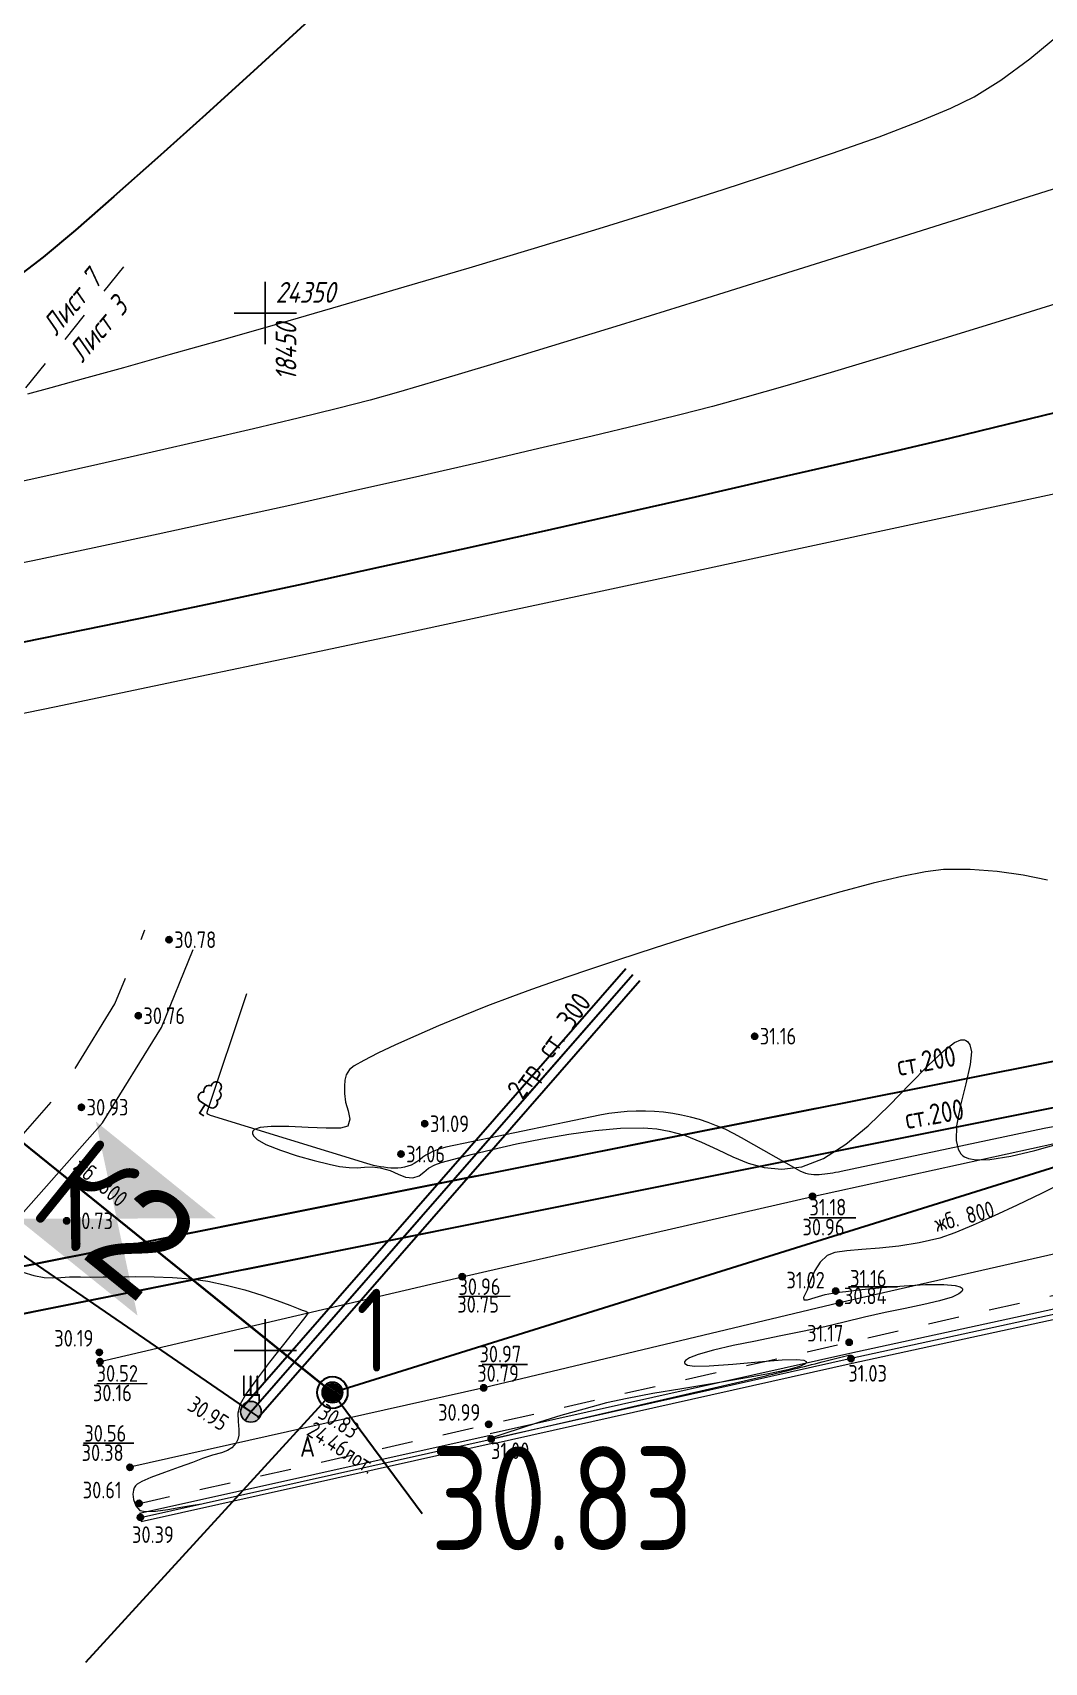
# Model space of a CAD drawing. Header units: metres. Extents: x -149473 to 83396, y -14167 to 104709.
# Drawn here: x -4536.66 to -4512.29, y 42461.2 to 42500.49 of the extents above; entities that cross this region are included whole.
import ezdxf
from ezdxf.enums import TextEntityAlignment as Align

# ---------------------------------------------------------------- set-up
doc = ezdxf.new("R2010")
doc.units = ezdxf.units.M
for name, pattern in [('g5_01_5x1_5', [1.5, 0.75, -0.75]), ('g5_05x2', [3.5, 2.5, -1]), ('осеваяX2', [4, 2.5, -0.5, 0.5, -0.5])]:
    doc.linetypes.add(name, pattern=pattern)
for name, color, linetype, transparency in [('02_Сетка', 7, 'Continuous', 0.6), ('10_Границы покрытий и угодий', 7, 'Continuous', 0.6), ('13_Растительность', 7, 'Continuous', 0.6), ('14_Ограждения', 7, 'Continuous', 0.6), ('19_Горизонтали', 7, 'Continuous', 0.6), ('30_Канализация', 7, 'Continuous', 0.6), ('31_Водопровод', 7, 'Continuous', 0.6), ('32_Теплосеть', 7, 'Continuous', 0.6), ('44_Крышки колодцев', 7, 'Continuous', 0.6), ('45_Номера колодцев', 7, 'Continuous', 0.6), ('61_Отметки высоты поверхности', 7, 'Continuous', 0.6)]:
    doc.layers.add(name, color=color, linetype=linetype, transparency=transparency)
for name, color, linetype in [('rastr', 7, 'Continuous'), ('Viewport2ForCustomObjects_0', 7, 'Continuous'), ('Сетка', 7, 'Continuous')]:
    doc.layers.add(name, color=color, linetype=linetype)
for name, color, linetype, lineweight in [('Сети_В1', 130, 'Continuous', 30), ('Сети_Горизонтали.Вспомогательные', 1, 'Continuous', 9), ('Сети_Горизонтали.Основные', 1, 'Continuous', 30), ('Сети_К2', 40, 'Continuous', 30), ('Сети_К2.Метки', 40, 'Continuous', 30), ('Сети_Т', 1, 'Continuous', 30), ('Сети_Трасса', 1, 'осеваяX2', 30)]:
    doc.layers.add(name, color=color, linetype=linetype, lineweight=lineweight)
doc.styles.add('CustomTextStyle116', font='GOST_0.TTF', dxfattribs={"height": 4})
doc.styles.add('CustomTextStyle124', font='GOST_0.TTF', dxfattribs={"height": 5})
doc.styles.add('CustomTextStyle125', font='arial.ttf', dxfattribs={"height": 5})
doc.styles.add('LIKE11', font='GOST_0.TTF')
doc.styles.add('LIKE17', font='GOST_0.TTF')
doc.styles.add('LIKE32', font='GOST_0.TTF')
doc.styles.add('Line_GUGK', font='GOST_0.TTF')
doc.styles.get("Standard").update_dxf_attribs({"font": 'GOST_0.TTF'})
doc.linetypes.add('g5_121_t', pattern='A,4,-0.4,["Т",Line_GUGK,S=1,R=0,X=0,Y=-0.5],-1.2,12', length=17.6)
doc.linetypes.add('g5_122_kl', pattern='A,1,-1,1.5,-0.4,["Кл",Line_GUGK,S=1,R=0,X=0,Y=-0.5],-2.4,1.5,-1,4,-1,4,-1,3', length=21.8)
doc.linetypes.add('g5_122_v', pattern='A,1,-1,1.5,-0.4,["В",Line_GUGK,S=1,R=0,X=0,Y=-0.5],-1.5,1.5,-1,4,-1,4,-1,3', length=20.9)
doc.linetypes.add('g5_472', pattern='A,0,-4,[25,GUGK_2005.shx,S=0.4,R=0,X=0,Y=-0.2],0', length=4)
doc.linetypes.add('g5_474_1a', pattern='A,1,-0.25,[28,GUGK_2005.shx,S=1,R=0,X=0,Y=0],-0.25,1', length=2.5)

# ---------------------------------------------------------------- blocks, each defined once
blk = doc.blocks.new('g5_117t')
h = blk.add_hatch(color=255)
h.paths.add_polyline_path([(-0.038, -0.038), (-0.461, -0.038, 0.367426), (-0.038, -0.461)])
h.paths.add_polyline_path([(0.037, -0.461, 0.367426), (0.461, -0.038), (0.037, -0.038)])
h.paths.add_polyline_path([(0.461, 0.037, 0.921954), (-0.461, 0.037)])
at = {"color": 0}
for points in [[(-0.5, 0), (0.5, 0)], [(0, -0.5), (0, 0)]]:
    blk.add_lwpolyline(points, dxfattribs=at)
blk.add_circle((0, 0), 0.5, dxfattribs=at)
blk = doc.blocks.new('g5_388_1')
at = {"color": 0}
blk.add_lwpolyline([(0, 0.497), (0.257, 0.497, 0.798042), (0.365, 0.973, 0.636328), (0.231, 1.405, 0.533064), (0, 1.75, 0.533064), (-0.231, 1.405, 0.636328), (-0.365, 0.973, 0.798042), (-0.257, 0.497)], format="xyb", dxfattribs=at)
for points in [[(0, 0.497), (-0.257, 0.497)], [(0.25, 0), (0, 0), (0, 0.497)]]:
    blk.add_lwpolyline(points, dxfattribs=at)
blk = doc.blocks.new('g5_012')
at = {"color": 92}
for points in [[(0, -1.5), (0, 1.5)], [(-1.5, 0), (1.5, 0)]]:
    blk.add_lwpolyline(points, dxfattribs=at)
blk = doc.blocks.new('g5_330')
blk.add_hatch(color=0).paths.add_polyline_path([(0.15, 0, 1), (-0.15, 0, 1)])
at = {"color": 0}
blk.add_circle((0, 0), 0.15, dxfattribs=at)
blk = doc.blocks.new('g5_117kl')
h = blk.add_hatch(color=255)
h.paths.add_polyline_path([(0.418, 0.198, 0.633652), (-0.418, 0.198)])
h.paths.add_polyline_path([(-0.446, 0.122, 0.067116), (-0.463, 0, 0.067116), (-0.446, -0.122), (0.446, -0.122, 0.067116), (0.463, 0, 0.067116), (0.446, 0.122)])
h.paths.add_polyline_path([(-0.418, -0.198, 0.633652), (0.418, -0.198)])
at = {"color": 0}
for p, q in [((-0.474, 0.16), (0.474, 0.16)), ((-0.474, -0.16), (0.474, -0.16))]:
    blk.add_line(p, q, dxfattribs=at)
blk.add_circle((0, 0), 0.5, dxfattribs=at)
blk = doc.blocks.new('CustomObjectsInViewport2_0')
at = {"linetype": 'Continuous'}
blk.add_line((3055.514, 1313.069), (3029.15, 1307.797), dxfattribs=at)
at = {"layer": 'Сети_В1'}
blk.add_line((3030.475, 1310.349), (3068.583, 1317.937), dxfattribs=at)
at = {"layer": 'Сети_Горизонтали.Вспомогательные', "color": 42, "flags": 128}
for points, elevation in [([(3030.586, 1352.379), (3031.723, 1352.683), (3033.282, 1353.11), (3035.215, 1353.646), (3037.47, 1354.28), (3039.999, 1354.997), (3042.751, 1355.786), (3045.677, 1356.634), (3048.727, 1357.526), (3051.85, 1358.452), (3054.998, 1359.397), (3058.12, 1360.35), (3061.166, 1361.297), (3064.087, 1362.225), (3066.833, 1363.122), (3069.353, 1363.975), (3071.598, 1364.77), (3073.519, 1365.496), (3075.065, 1366.138), (3076.186, 1366.686), (3077.467, 1367.49), (3078.869, 1368.53), (3080.363, 1369.759)], 28.5), ([(3083.289, 1363.28), (3079.079, 1361.948), (3074.853, 1360.613), (3070.678, 1359.298), (3066.62, 1358.025), (3062.745, 1356.814), (3059.12, 1355.688), (3055.812, 1354.667), (3052.888, 1353.774), (3050.413, 1353.029), (3048.455, 1352.455), (3047.079, 1352.074), (3045.508, 1351.672), (3043.618, 1351.207), (3041.464, 1350.691), (3039.101, 1350.137), (3036.585, 1349.557), (3033.97, 1348.966), (3031.312, 1348.374), (3028.665, 1347.795)], 29), ([(3080.376, 1356.787), (3077.39, 1355.861), (3074.515, 1354.977), (3071.802, 1354.152), (3069.3, 1353.402), (3067.061, 1352.744), (3065.135, 1352.194), (3063.572, 1351.768), (3062.001, 1351.366), (3060.051, 1350.885), (3057.772, 1350.337), (3055.214, 1349.733), (3052.43, 1349.086), (3049.469, 1348.407), (3046.382, 1347.707), (3043.221, 1347), (3040.035, 1346.297), (3036.875, 1345.609), (3033.793, 1344.949), (3030.838, 1344.328), (3028.063, 1343.758)], 29.5), ([(3081.881, 1347.948), (3077.545, 1347.01), (3072.904, 1346.009), (3068.046, 1344.962), (3063.059, 1343.891), (3058.032, 1342.813), (3053.053, 1341.749), (3048.21, 1340.716), (3043.591, 1339.736), (3039.284, 1338.826), (3035.377, 1338.006), (3031.96, 1337.295), (3029.118, 1336.713)], 30.5), ([(3030.358, 1310.03), (3030.883, 1309.869), (3031.387, 1309.781), (3031.799, 1309.761), (3032.184, 1309.778), (3032.606, 1309.804), (3033.132, 1309.807), (3033.597, 1309.803), (3034.22, 1309.81), (3034.965, 1309.819), (3035.795, 1309.821), (3036.675, 1309.809), (3037.57, 1309.774), (3038.443, 1309.707), (3039.258, 1309.6), (3040.153, 1309.416), (3041.039, 1309.18), (3041.873, 1308.92), (3042.61, 1308.664), (3043.207, 1308.44), (3043.62, 1308.277), (3043.803, 1308.203), (3043.99, 1308.152), (3044.097, 1308.075), (3043.938, 1307.845), (3043.509, 1307.3), (3042.91, 1306.548), (3042.242, 1305.7), (3041.603, 1304.866), (3041.095, 1304.154), (3040.817, 1303.674), (3040.717, 1303.237), (3040.725, 1302.834), (3040.762, 1302.46), (3040.758, 1302.178), (3040.708, 1301.973), (3040.643, 1301.84), (3040.6, 1301.774), (3040.539, 1301.697), (3040.414, 1301.569), (3040.213, 1301.434), (3039.919, 1301.322), (3039.496, 1301.216), (3039.001, 1301.048), (3038.524, 1300.865), (3037.881, 1300.638), (3037.176, 1300.387), (3036.514, 1300.133), (3036.088, 1299.941), (3035.864, 1299.81), (3035.773, 1299.731), (3035.747, 1299.695), (3035.721, 1299.64), (3035.683, 1299.524), (3035.657, 1299.335), (3035.679, 1299.076), (3035.79, 1298.777), (3035.984, 1298.553), (3036.267, 1298.494), (3036.748, 1298.521), (3037.344, 1298.604), (3037.969, 1298.711), (3038.538, 1298.812), (3038.968, 1298.877)], 30.5), ([(3080.63, 1314.418), (3079.42, 1313.833), (3078.245, 1313.269), (3077.138, 1312.749), (3076.129, 1312.297), (3075.248, 1311.934), (3074.525, 1311.683), (3073.527, 1311.443), (3072.545, 1311.29), (3071.613, 1311.197), (3070.767, 1311.134), (3070.042, 1311.072), (3069.472, 1310.982), (3069.093, 1310.834), (3068.757, 1310.514), (3068.505, 1310.12), (3068.324, 1309.72), (3068.202, 1309.382), (3068.129, 1309.174), (3068.034, 1308.98), (3067.964, 1308.814), (3067.978, 1308.699), (3068.154, 1308.708), (3068.522, 1308.814), (3069.006, 1308.952), (3069.533, 1309.056), (3069.992, 1309.112), (3070.767, 1309.199), (3071.743, 1309.295), (3072.805, 1309.382), (3073.838, 1309.439), (3074.727, 1309.445), (3075.258, 1309.4), (3075.512, 1309.33), (3075.599, 1309.263), (3075.615, 1309.224), (3075.615, 1309.182), (3075.579, 1309.102), (3075.442, 1308.985), (3075.117, 1308.835), (3074.518, 1308.654), (3073.749, 1308.473), (3072.858, 1308.287), (3071.89, 1308.089), (3070.895, 1307.872), (3069.918, 1307.632), (3068.984, 1307.405), (3067.916, 1307.175), (3066.781, 1306.946), (3065.644, 1306.718), (3064.57, 1306.494), (3063.626, 1306.275), (3062.878, 1306.064), (3062.463, 1305.901), (3062.282, 1305.783), (3062.231, 1305.707), (3062.228, 1305.67), (3062.248, 1305.626), (3062.365, 1305.56), (3062.709, 1305.51), (3063.417, 1305.515), (3064.558, 1305.596), (3065.797, 1305.711), (3066.935, 1305.803), (3067.638, 1305.823), (3067.978, 1305.789), (3068.092, 1305.736), (3068.11, 1305.699), (3068.102, 1305.667), (3068.027, 1305.599), (3067.772, 1305.49), (3067.202, 1305.333), (3066.19, 1305.12), (3064.937, 1304.893), (3063.539, 1304.658), (3062.097, 1304.419), (3060.707, 1304.182), (3059.467, 1303.952), (3058.476, 1303.733), (3057.379, 1303.439), (3056.277, 1303.12), (3055.234, 1302.801), (3054.311, 1302.507), (3053.573, 1302.265), (3053.084, 1302.1), (3052.905, 1302.038), (3052.87, 1301.983), (3052.885, 1301.985)], 31), ([(3079.713, 1328.939), (3078.545, 1329.168), (3077.285, 1329.351), (3075.987, 1329.454), (3074.708, 1329.442), (3073.84, 1329.333), (3072.696, 1329.106), (3071.321, 1328.78), (3069.76, 1328.369), (3068.059, 1327.892), (3066.263, 1327.365), (3064.418, 1326.803), (3062.569, 1326.225), (3060.762, 1325.646), (3059.043, 1325.084), (3057.455, 1324.555), (3056.046, 1324.075), (3054.861, 1323.662), (3053.944, 1323.331), (3052.741, 1322.874), (3051.541, 1322.395), (3050.379, 1321.91), (3049.288, 1321.436), (3048.302, 1320.99), (3047.455, 1320.587), (3046.78, 1320.245), (3046.311, 1319.979), (3046.082, 1319.805), (3045.925, 1319.544), (3045.863, 1319.285), (3045.851, 1318.997), (3045.843, 1318.65), (3045.901, 1318.238), (3046.031, 1317.81), (3046.106, 1317.408), (3046.002, 1317.078), (3045.654, 1316.979), (3044.972, 1316.97), (3044.094, 1317.009), (3043.16, 1317.053), (3042.309, 1317.057), (3041.78, 1317.004), (3041.52, 1316.917), (3041.427, 1316.83), (3041.409, 1316.778), (3041.409, 1316.721), (3041.458, 1316.607), (3041.64, 1316.432), (3042.051, 1316.197), (3042.757, 1315.912), (3043.574, 1315.649), (3044.394, 1315.423), (3045.11, 1315.247), (3045.612, 1315.136), (3046.07, 1315.075), (3046.46, 1315.073), (3046.816, 1315.095), (3047.175, 1315.106), (3047.571, 1315.07), (3048.045, 1314.937), (3048.433, 1314.763), (3048.781, 1314.623), (3049.135, 1314.59), (3049.44, 1314.686), (3049.663, 1314.855), (3049.888, 1315.048), (3050.197, 1315.217), (3050.509, 1315.315), (3051.107, 1315.484), (3051.943, 1315.704), (3052.966, 1315.955), (3054.126, 1316.218), (3055.374, 1316.471), (3056.659, 1316.695), (3057.931, 1316.87), (3059.141, 1316.976), (3060.239, 1316.993), (3060.239, 1316.993), (3060.463, 1316.982), (3060.893, 1316.941), (3061.494, 1316.837), (3062.226, 1316.635), (3063.053, 1316.31), (3063.817, 1315.948), (3064.55, 1315.591), (3065.288, 1315.285), (3066.066, 1315.074), (3066.918, 1315.001), (3067.878, 1315.111), (3068.927, 1315.508), (3070, 1316.202), (3071.07, 1317.096), (3072.106, 1318.092), (3073.081, 1319.093), (3073.965, 1320.003), (3074.729, 1320.723), (3075.235, 1321.099), (3075.543, 1321.23), (3075.711, 1321.234), (3075.783, 1321.209), (3075.863, 1321.156), (3075.976, 1321.002), (3076.046, 1320.663), (3075.995, 1320.049), (3075.785, 1319.107), (3075.524, 1318.08), (3075.332, 1317.083), (3075.309, 1316.387), (3075.408, 1315.963), (3075.545, 1315.741), (3075.637, 1315.651), (3075.714, 1315.598), (3075.906, 1315.517), (3076.285, 1315.456), (3076.935, 1315.475), (3077.94, 1315.633), (3079.099, 1315.907), (3080.352, 1316.261)], 31)]:
    blk.add_lwpolyline(points, dxfattribs=dict(at, elevation=elevation))
at = {"layer": 'Сети_Горизонтали.Основные', "color": 40, "flags": 128}
for points, elevation in [([(3044.297, 1370.517), (3041.662, 1368.111), (3039.163, 1365.842), (3036.841, 1363.751), (3034.735, 1361.88), (3032.883, 1360.271), (3031.326, 1358.967), (3030.103, 1358.01)], 28), ([(3080.065, 1351.463), (3078.878, 1351.162), (3077.166, 1350.746), (3074.986, 1350.226), (3072.396, 1349.619), (3069.454, 1348.936), (3066.217, 1348.191), (3062.743, 1347.4), (3059.09, 1346.574), (3055.315, 1345.728), (3051.475, 1344.876), (3047.629, 1344.031), (3043.833, 1343.207), (3040.146, 1342.418), (3036.625, 1341.677), (3033.328, 1340.999), (3030.313, 1340.396)], 30)]:
    blk.add_lwpolyline(points, dxfattribs=dict(at, elevation=elevation))
at = {"layer": 'Сети_К2'}
blk.add_line((3044.682, 1304.706), (3025.064, 1320.537), dxfattribs=at)
at = {"layer": 'Сети_К2', "linetype": 'Continuous'}
for start, end in [(0, 180), (180, 0)]:
    blk.add_arc((3045.266, 1304.235), 0.75, start, end, dxfattribs=at)
at = {"layer": 'Сети_К2.Метки', "color": 7, "linetype": 'Continuous', "true_color": 0xffffff}
blk.add_solid([(3033.87, 1317.299, 27.261), (3039.658, 1312.629, 27.261), (3035.877, 1307.943, 27.261), (3030.089, 1312.614, 27.261)], dxfattribs=at)
at = {"layer": 'Сети_Т', "linetype": 'Continuous'}
for p, q in [((3045.524, 1308.784), (3059.393, 1324.679)), ((3046.202, 1308.192), (3060.071, 1324.088)), ((3041.001, 1303.601), (3045.524, 1308.784)), ((3041.679, 1303.009), (3046.202, 1308.192))]:
    blk.add_line(p, q, dxfattribs=at)
at = {"layer": 'Сети_Трасса', "ltscale": 5, "flags": 128}
for points in [[(3045.266, 1304.235), (3024.481, 1321.008), (2949.954, 1381.6), (2816.617, 1488.592), (2738.008, 1530.067), (2660.178, 1571.132), (2652.262, 1575.729), (2565.789, 1625.953)], [(3041.34, 1303.305), (3059.732, 1324.383)], [(3020.323, 1308.327), (3068.583, 1317.937)], [(3021.417, 1306.25), (3055.567, 1313.08)]]:
    blk.add_lwpolyline(points, dxfattribs=at)
at = {"layer": 'Сети_К2.Метки', "linetype": 'Continuous'}
for s, style, p in [('К', 'CustomTextStyle124', (3030.539, 1312.893, 27.261)), ('2', 'CustomTextStyle125', (3033.041, 1310.875, 27.261))]:
    blk.add_text(s, height=5, rotation=321.09826, dxfattribs=dict(at, style=style)).set_placement(p)
at = {"layer": 'Сети_К2.Метки', "linetype": 'Continuous', "style": 'CustomTextStyle116'}
blk.add_text('1', height=4, dxfattribs=at).set_placement((3046.408, 1305.235, 30.609))

msp = doc.modelspace()

# ---------------------------------------------------------------- linework, layer by layer
at = {"layer": '10_Границы покрытий и угодий', "color": 7, "linetype": 'Continuous', "lineweight": 20, "flags": 128}
for points in [[(-4549.618, 42492.403), (-4552.496, 42488.829), (-4555.133, 42484.467), (-4552.617, 42478.593), (-4549.578, 42474.253), (-4540.273, 42469.97), (-4537.434, 42471.429), (-4534.979, 42474.211), (-4533.557, 42476.506), (-4532.794, 42478.388)], [(-4535.034, 42468.456), (-4526.312, 42470.499), (-4517.875, 42472.437), (-4509.08, 42474.362), (-4504.889, 42475.333)], [(-4499.145, 42471.361), (-4500.794, 42472.815), (-4501.224, 42473.082), (-4502.215, 42473.177), (-4503.966, 42472.887), (-4508.426, 42471.873), (-4517.225, 42469.869), (-4525.792, 42467.823), (-4534.316, 42465.907)]]:
    msp.add_lwpolyline(points, dxfattribs=at)
at = {"layer": '10_Границы покрытий и угодий', "color": 7, "linetype": 'g5_05x2', "lineweight": 20, "flags": 128}
msp.add_lwpolyline([(-4548.644, 42491.619), (-4551.47, 42488.11), (-4553.731, 42484.369), (-4551.519, 42479.204), (-4548.748, 42475.247), (-4540.303, 42471.36), (-4538.215, 42472.433), (-4535.986, 42474.959), (-4534.675, 42477.074), (-4533.953, 42478.857)], dxfattribs=at)
at = {"layer": '10_Границы покрытий и угодий', "color": 7, "linetype": 'g5_01_5x1_5', "lineweight": 20, "flags": 128}
msp.add_lwpolyline([(-4534.095, 42465.037), (-4525.674, 42466.943), (-4516.992, 42468.922), (-4508.683, 42470.835), (-4503.646, 42471.996), (-4501.819, 42472.285), (-4501.602, 42472.232), (-4501.377, 42472.117), (-4499.738, 42470.728), (-4499.997, 42470.397)], dxfattribs=at)
at = {"layer": '14_Ограждения', "color": 7, "linetype": 'Continuous', "lineweight": 20, "flags": 128}
for points in [[(-4499.916, 42470.491), (-4501.686, 42472.022), (-4503.416, 42471.652), (-4508.622, 42470.468), (-4516.974, 42468.649), (-4525.642, 42466.71)], [(-4500.079, 42470.302), (-4501.755, 42471.752), (-4503.362, 42471.408), (-4508.568, 42470.224), (-4516.92, 42468.405), (-4525.587, 42466.466)], [(-4534.084, 42464.799), (-4525.636, 42466.685)], [(-4534.041, 42464.604), (-4525.593, 42466.49)]]:
    msp.add_lwpolyline(points, dxfattribs=at)
at = {"layer": '14_Ограждения', "color": 7, "linetype": 'g5_474_1a', "lineweight": 20, "flags": 128}
msp.add_lwpolyline([(-4499.997, 42470.397), (-4501.72, 42471.887), (-4503.389, 42471.53), (-4508.595, 42470.346), (-4516.947, 42468.527), (-4525.614, 42466.588)], dxfattribs=at)
at = {"layer": '14_Ограждения', "color": 7, "linetype": 'g5_472', "lineweight": 20, "flags": 128}
msp.add_lwpolyline([(-4534.062, 42464.701), (-4525.614, 42466.588)], dxfattribs=at)
at = {"layer": '19_Горизонтали', "color": 32, "linetype": 'Continuous', "lineweight": 20, "elevation": 15.5, "flags": 128}
for points in [[(-4505.48, 42475.493), (-4508.102, 42474.942, -0.001026), (-4510.198, 42474.506), (-4510.198, 42474.506, 0.001315), (-4512.293, 42474.069), (-4517.187, 42473.034, -0.03054), (-4517.713, 42472.956), (-4517.713, 42472.956, -0.152411), (-4518.21, 42473.066), (-4519.584, 42473.85, 0.182903), (-4523, 42474.391), (-4526.704, 42473.622, 0.119451), (-4527.326, 42473.327), (-4527.335, 42473.32, -0.180396), (-4527.943, 42473.116), (-4527.943, 42473.116, -0.06634), (-4528.613, 42473.228), (-4532.376, 42474.386, -0.069904), (-4532.44, 42474.416), (-4532.44, 42474.416, -0.341796), (-4532.458, 42474.469), (-4531.498, 42477.326)], [(-4525.618, 42466.611), (-4525.623, 42466.598, 0.600125), (-4525.615, 42466.588), (-4519, 42468.115, 0.006226), (-4517.642, 42468.446), (-4516.965, 42468.62)]]:
    msp.add_lwpolyline(points, format="xyb", dxfattribs=at)
at = {"layer": '30_Канализация', "color": 42, "linetype": 'g5_122_kl', "lineweight": 30, "flags": 128}
for points in [[(-4765.468, 42700.816), (-4769.176, 42628.569), (-4721.982, 42601.158), (-4643.763, 42559.888), (-4577.094, 42506.392), (-4539.83, 42476.096), (-4529.438, 42467.71), (-4503.813, 42475.716), (-4460.379, 42527.88), (-4434.118, 42524.323), (-4423.121, 42522.263), (-4413.186, 42519.778)], [(-4529.438, 42467.71), (-4535.382, 42461.205)], [(-4529.438, 42467.71), (-4527.275, 42464.795)]]:
    msp.add_lwpolyline(points, dxfattribs=at)
at = {"layer": '31_Водопровод', "color": 94, "linetype": 'g5_122_v', "lineweight": 30, "flags": 128}
for points in [[(-4541.909, 42469.756), (-4508.274, 42476.453), (-4505.251, 42477.224), (-4499.427, 42483.217), (-4495.945, 42487.863), (-4480.552, 42506.444), (-4472.076, 42516.787), (-4470.257, 42518.938), (-4475.966, 42523.487)], [(-4541.363, 42468.717), (-4504.319, 42476.126), (-4498.416, 42482.27), (-4491.767, 42476.305)]]:
    msp.add_lwpolyline(points, dxfattribs=at)
at = {"layer": '32_Теплосеть', "color": 5, "linetype": 'g5_121_t', "lineweight": 30, "flags": 128}
msp.add_lwpolyline([(-4618.389, 42537.549), (-4604.403, 42525.957), (-4585.06, 42509.978), (-4583.348, 42508.568), (-4568.651, 42496.425), (-4562.141, 42491.142), (-4551.855, 42482.718), (-4545.593, 42477.681), (-4540.603, 42473.562), (-4531.401, 42467.245), (-4522.205, 42477.784)], dxfattribs=at)
at = {"layer": '61_Отметки высоты поверхности', "flags": 128}
for points in [[(-4517.955, 42471.917), (-4516.834, 42471.92)], [(-4517.01, 42470.254), (-4515.826, 42470.254)], [(-4526.347, 42470.023), (-4525.153, 42470.033)], [(-4525.829, 42468.383), (-4524.742, 42468.383)], [(-4535.112, 42467.922), (-4533.901, 42467.928)], [(-4535.435, 42466.492), (-4534.22, 42466.485)]]:
    msp.add_lwpolyline(points, dxfattribs=at)
at = {"layer": 'rastr', "color": 5, "linetype": 'g5_01_5x1_5', "lineweight": 20, "flags": 128}
msp.add_lwpolyline([(-4550.977, 42474.434), (-4534.007, 42495.403)], dxfattribs=at)

# ---------------------------------------------------------------- block references
at = {"layer": '02_Сетка', "color": 92, "linetype": 'Continuous', "lineweight": 15, "ltscale": 0.5, "xscale": 0.5, "yscale": 0.5, "zscale": 0.5}
for p in [(-4531.056, 42493.725), (-4531.056, 42468.725)]:
    msp.add_blockref('g5_012', p, dxfattribs=at)
at = {"layer": '13_Растительность', "color": 92, "linetype": 'Continuous', "lineweight": 20, "xscale": 0.4999999999999999, "yscale": 0.4999999999999999, "zscale": 0.4999999999999999, "rotation": 327.2608096277772}
msp.add_blockref('g5_388_1', (-4532.641, 42474.444, 15.498), dxfattribs=at)
at = {"layer": '44_Крышки колодцев', "color": 7, "linetype": 'Continuous', "lineweight": 20}
for name, p, xscale, yscale, zscale, rotation in [('g5_117kl', (-4529.438, 42467.71, 15.414), 0.5, 0.5, 0.5, 326.3099380122847), ('g5_117t', (-4531.401, 42467.245, 15.473), 0.4999999999999999, 0.4999999999999999, 0.4999999999999999, 327.2608096277772)]:
    msp.add_blockref(name, p, dxfattribs=dict(at, xscale=xscale, yscale=yscale, zscale=zscale, rotation=rotation))
at = {"layer": '61_Отметки высоты поверхности', "color": 7, "linetype": 'Continuous', "lineweight": 20, "xscale": 0.5, "yscale": 0.5, "zscale": 0.5}
for p in [(-4533.373, 42478.622, 15.39), (-4534.116, 42476.79, 15.382), (-4519.269, 42476.297, 15.578), (-4535.483, 42474.585, 15.466), (-4527.213, 42474.187, 15.546), (-4527.787, 42473.456, 15.53), (-4517.875, 42472.437, 15.482), (-4535.841, 42471.847, 15.367), (-4526.312, 42470.499, 15.374), (-4517.314, 42470.153, 15.511), (-4517.225, 42469.869, 15.418), (-4535.052, 42468.675, 15.093), (-4516.992, 42468.922, 15.586), (-4535.034, 42468.456, 15.082), (-4516.947, 42468.527, 15.514), (-4525.792, 42467.823, 15.395), (-4525.674, 42466.943, 15.493), (-4525.614, 42466.588, 15.501), (-4534.316, 42465.907, 15.188), (-4534.095, 42465.037, 15.303), (-4534.062, 42464.701, 15.197)]:
    msp.add_blockref('g5_330', p, dxfattribs=at)
at = {"layer": 'Viewport2ForCustomObjects_0', "xscale": 0.5, "yscale": 0.5, "zscale": 0.5}
msp.add_blockref('CustomObjectsInViewport2_0', (-6052.071, 41815.592), dxfattribs=at)

# ---------------------------------------------------------------- texts
at = {"color": 6, "linetype": 'ByBlock', "lineweight": 60, "insert": (-4527.073, 42466.409), "char_height": 2.5, "attachment_point": 1}
msp.add_mtext_dynamic_manual_height_columns('30.83', width=11.20535, gutter_width=6.25, heights=[0], dxfattribs=at)
at = {"layer": '10_Границы покрытий и угодий', "color": 7, "linetype": 'Continuous', "lineweight": 15, "style": 'LIKE11'}
for s, p in [('Щ', (-4531.641, 42467.623)), ('А', (-4530.218, 42466.161))]:
    msp.add_text(s, height=0.5, dxfattribs=at).set_placement(p)
at = {"layer": '30_Канализация', "color": 42, "linetype": 'Continuous', "lineweight": 20, "style": 'LIKE11'}
for rotation, p in [(319.949, (-4535.706, 42473.094, 6.082)), (14.6592, (-4514.876, 42471.577, -6.082))]:
    msp.add_text('жб. 800', height=0.4, rotation=rotation, dxfattribs=at).set_placement(p)
at = {"layer": '31_Водопровод', "color": 94, "linetype": 'Continuous', "lineweight": 15, "style": 'LIKE32'}
for p in [(-4515.793, 42475.334), (-4515.599, 42474.053)]:
    msp.add_text('ст.200', height=0.5, rotation=10.0912, dxfattribs=at).set_placement(p)
at = {"layer": '32_Теплосеть', "color": 5, "linetype": 'Continuous', "lineweight": 15, "style": 'LIKE32'}
msp.add_text('2тр. ст. 300', height=0.5, rotation=54.6185, dxfattribs=at).set_placement((-4524.86, 42474.741))
at = {"layer": '45_Номера колодцев', "color": 7, "linetype": 'Continuous', "lineweight": 15, "ltscale": 0.5, "style": 'LIKE17'}
for s, p in [('30.95', (-4532.962, 42467.309)), ('30.83', (-4529.816, 42467.121)), ('24.46лот.', (-4530.087, 42466.7))]:
    msp.add_text(s, height=0.4, rotation=327.2608, dxfattribs=at).set_placement(p)
at = {"layer": '61_Отметки высоты поверхности', "color": 7, "linetype": 'Continuous', "lineweight": 15, "ltscale": 0.5, "style": 'LIKE17'}
for s, p in [('30.78', (-4533.248, 42478.422)), ('30.76', (-4533.991, 42476.59)), ('31.16', (-4519.144, 42476.097)), ('30.93', (-4535.358, 42474.385)), ('31.09', (-4527.088, 42473.987)), ('31.06', (-4527.662, 42473.256)), ('31.18', (-4517.948, 42471.977)), ('30.73', (-4535.716, 42471.647)), ('30.96', (-4518.116, 42471.496)), ('31.02', (-4518.502, 42470.218)), ('31.16', (-4516.969, 42470.263)), ('30.96', (-4526.403, 42470.061)), ('30.84', (-4517.117, 42469.839)), ('30.75', (-4526.431, 42469.634)), ('30.19', (-4536.137, 42468.817)), ('31.17', (-4518.003, 42468.938)), ('30.97', (-4525.897, 42468.437)), ('30.52', (-4535.118, 42467.97)), ('30.79', (-4525.951, 42467.968)), ('31.03', (-4517.012, 42467.972)), ('30.16', (-4535.207, 42467.499)), ('30.99', (-4526.893, 42467.03)), ('30.56', (-4535.414, 42466.524)), ('30.38', (-4535.48, 42466.059)), ('31.00', (-4525.618, 42466.106)), ('30.61', (-4535.452, 42465.159)), ('30.39', (-4534.265, 42464.084))]:
    msp.add_text(s, height=0.4, dxfattribs=at).set_placement(p)
at = {"layer": 'rastr', "color": 5, "linetype": 'Continuous', "lineweight": 15, "oblique": 15}
for s, rotation, p in [('Лист 7', 49.8199, (-4536.093, 42493.152)), ('Лист 3', 49.7866, (-4535.462, 42492.505))]:
    msp.add_text(s, height=0.5, rotation=rotation, dxfattribs=at).set_placement(p)
at = {"layer": 'Сетка', "color": 3, "oblique": 15}
msp.add_text('24350', height=0.5, dxfattribs=at).set_placement((-4530.806, 42493.975))
msp.add_text('18450', height=0.5, rotation=90, dxfattribs=at).set_placement((-4530.806, 42493.475), align=Align.TOP_RIGHT)

doc.saveas('drawing.dxf')
